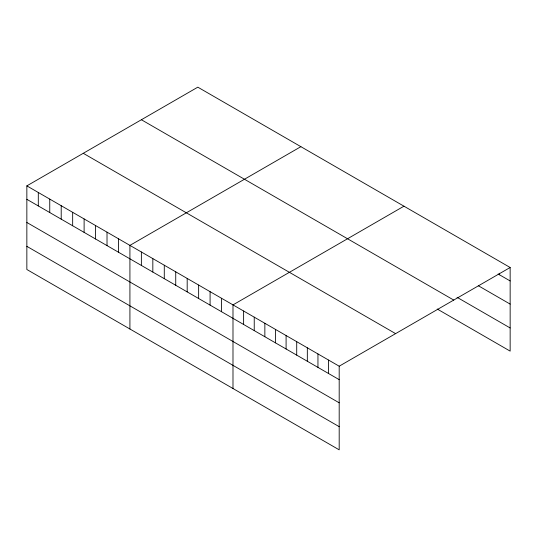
<?xml version="1.0" encoding="UTF-8"?>
<svg xmlns="http://www.w3.org/2000/svg" width="537" height="537" viewBox="0 0 537 537"><rect width="100%" height="100%" fill="white"/><g stroke="black" fill="none" stroke-linecap="round" stroke-linejoin="round"><path stroke-width="0.81" d="M26.85 185.876L339.189 366.2L339.189 449.831L26.85 269.5L26.85 185.876L197.811 87.169L510.15 267.5L510.15 351.124L437.232 309.03M300.881 146.675L129.92 245.382L129.92 329.013M403.952 206.188L232.991 304.888L232.991 388.519M339.189 366.2L510.15 267.5M498.114 273.998L510.15 280.945M478.292 285.711L510.15 304.103M457.054 297.31L510.15 327.966M141.392 119.744L453.731 300.069M83.269 153.3L395.608 333.631M26.85 199.321L339.189 379.652M26.85 222.479L339.189 402.81M26.85 246.342L339.189 426.673M499.531 273.232L499.531 274.816M328.57 360.072L328.57 373.517M317.951 353.937L317.951 367.389M307.332 347.808L307.332 361.253M296.713 341.673L296.713 355.125M286.093 335.544L286.093 348.996M275.474 329.416L275.474 342.861M264.855 323.281L264.855 336.733M254.236 317.152L254.236 330.597M243.617 311.017L243.617 324.469M221.539 298.277L221.539 311.728M210.088 291.665L210.088 305.117M198.636 285.053L198.636 298.505M187.185 278.441L187.185 291.893M175.733 271.829L175.733 285.275M164.282 265.218L164.282 278.663M152.83 258.606L152.83 272.051M141.372 251.994L141.372 265.439M118.469 238.77L118.469 252.215M107.017 232.159L107.017 245.604M95.566 225.547L95.566 238.992M84.114 218.935L84.114 232.38M72.663 212.323L72.663 225.768M61.205 205.711L61.205 219.156M49.753 199.099L49.753 212.545M38.302 192.488L38.302 205.933"/></g></svg>
